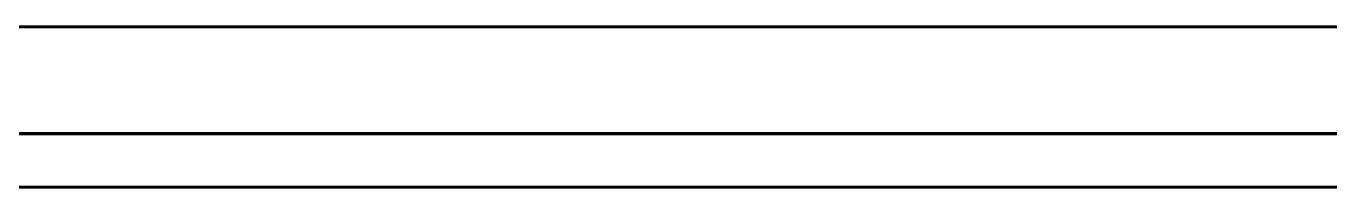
# Model space of a CAD drawing. Header units: centimetres. Extents: x -0.1 to 5.8, y 0 to 5.4.
# Drawn here: x 1.389 to 3.83, y 5.097 to 5.4 of the extents above; entities that cross this region are included whole.
import ezdxf

# ---------------------------------------------------------------- set-up
doc = ezdxf.new("R2010")
doc.units = ezdxf.units.CM
doc.header["$MEASUREMENT"] = 0
for name, color, linetype in [('BoitierTS v2_Sketch10', 7, 'Continuous'), ('BoitierTS v2_Sketch22', 7, 'Continuous'), ('BoitierTS v2_Sketch24', 7, 'Continuous'), ('BoitierTS v2_Sketch26', 7, 'Continuous'), ('BoitierTS v2_Sketch27', 7, 'Continuous'), ('BoitierTS v2_Sketch28', 7, 'Continuous'), ('BoitierTS v2_Sketch29', 7, 'Continuous'), ('BoitierTS v2_Sketch3', 7, 'Continuous'), ('BoitierTS v2_Sketch31', 7, 'Continuous'), ('BoitierTS v2_Sketch38', 7, 'Continuous'), ('BoitierTS v2_Sketch39', 7, 'Continuous'), ('BoitierTS v2_Sketch4', 7, 'Continuous'), ('BoitierTS v2_Sketch40', 7, 'Continuous'), ('BoitierTS v2_Sketch5', 7, 'Continuous'), ('BoitierTS v2_Sketch6', 7, 'Continuous'), ('BoitierTS v2_Sketch7', 7, 'Continuous'), ('BoitierTS v2_Sketch8', 7, 'Continuous'), ('BoitierTS v2_Sketch9', 7, 'Continuous')]:
    doc.layers.add(name, color=color, linetype=linetype)

msp = doc.modelspace()

# ---------------------------------------------------------------- linework, layer by layer
at = {"layer": 'BoitierTS v2_Sketch10'}
for p, q in [((4.1, 5.2, -0.2), (0.2, 5.2, -0.2)), ((0.2, 5.2, -12.6), (4.1, 5.2, -12.6)), ((0.35, 5.2, -1.4), (1.3915, 5.2, -1.4)), ((3.95, 5.2, -5.8), (0.35, 5.2, -5.8)), ((3.335, 5.2, -10.571), (0.965, 5.2, -10.571)), ((0.965, 5.2, -8.351), (3.335, 5.2, -8.351)), ((3.335, 5.2, -8.186), (0.965, 5.2, -8.186)), ((0.965, 5.2, -5.966), (3.335, 5.2, -5.966)), ((1.3915, 5.2, -1.4), (3.0915, 5.2, -1.4)), ((3.0915, 5.2, -1.4), (3.95, 5.2, -1.4)), ((3.335, 5.2, -5.966), (3.335, 5.2, -8.186)), ((3.335, 5.2, -8.351), (3.335, 5.2, -10.571))]:
    msp.add_line(p, q, dxfattribs=at)
at = {"layer": 'BoitierTS v2_Sketch10', "extrusion": (0, -1, 0)}
for centre, radius in [((3.7302, -11.6141, -5.2), 0.29), ((3.7402, -0.98, -5.2), 0.29), ((3.7302, -11.6141, -5.2), 0.16), ((3.7402, -0.98, -5.2), 0.16)]:
    msp.add_circle(centre, radius, dxfattribs=at)
at = {"layer": 'BoitierTS v2_Sketch22'}
for p, q in [((0.15, 5.4, -0.15), (4.15, 5.4, -0.15)), ((4.15, 5.4, -12.65), (0.15, 5.4, -12.65)), ((1.4318, 5.4, -10.6478), (1.378, 5.4, -10.6478)), ((1.4318, 5.4, -11.15), (1.4318, 5.4, -10.6478)), ((1.5061, 5.4, -11.7077), (1.5356, 5.4, -11.7322)), ((1.5061, 5.4, -11.7002), (1.5061, 5.4, -11.7077)), ((1.5749, 5.4, -10.7293), (1.5463, 5.4, -10.6929)), ((1.5749, 5.4, -11.0773), (1.5466, 5.4, -11.1142)), ((1.8168, 5.4, -10.8127), (1.8168, 5.4, -11.0042)), ((1.8249, 5.4, -12.0635), (1.8607, 5.4, -12.1057)), ((1.8806, 5.4, -10.7933), (1.8806, 5.4, -11.0181)), ((2.1295, 5.4, -10.6478), (1.9533, 5.4, -11.15)), ((1.9703, 5.4, -12.1499), (1.9703, 5.4, -11.65)), ((2.0497, 5.4, -12.1499), (1.9703, 5.4, -12.1499)), ((2.0192, 5.4, -11.15), (2.074, 5.4, -10.9939)), ((2.0307, 5.4, -11.65), (2.0307, 5.4, -12.0673)), ((2.0307, 5.4, -12.0673), (2.2624, 5.4, -11.65)), ((2.2842, 5.4, -11.7274), (2.0497, 5.4, -12.1499)), ((2.074, 5.4, -10.9939), (2.2605, 5.4, -10.9939)), ((2.0861, 5.4, -10.9472), (2.1659, 5.4, -10.7033)), ((2.244, 5.4, -10.9472), (2.0861, 5.4, -10.9472)), ((2.2084, 5.4, -10.6478), (2.1295, 5.4, -10.6478)), ((2.1659, 5.4, -10.7033), (2.244, 5.4, -10.9472)), ((2.369, 5.4, -11.15), (2.2084, 5.4, -10.6478)), ((2.2605, 5.4, -10.9939), (2.3048, 5.4, -11.15)), ((2.2842, 5.4, -12.1499), (2.2842, 5.4, -11.7274)), ((2.3292, 5.4, -12.1499), (2.2842, 5.4, -12.1499)), ((2.3292, 5.4, -11.65), (2.3292, 5.4, -12.1499)), ((2.5452, 5.4, -10.9296), (2.4313, 5.4, -11.15)), ((2.687, 5.4, -11.692), (2.4744, 5.4, -11.692)), ((2.4744, 5.4, -11.692), (2.4744, 5.4, -11.65)), ((2.7426, 5.4, -12.1499), (2.4768, 5.4, -12.1499)), ((2.4768, 5.4, -12.1499), (2.4768, 5.4, -12.1052)), ((2.4768, 5.4, -12.1052), (2.687, 5.4, -12.1052)), ((2.687, 5.4, -11.9155), (2.4889, 5.4, -11.9155)), ((2.4889, 5.4, -11.9155), (2.4889, 5.4, -11.8732)), ((2.4889, 5.4, -11.8732), (2.687, 5.4, -11.8732)), ((2.4915, 5.4, -11.15), (2.602, 5.4, -10.9361)), ((2.7665, 5.4, -10.645), (2.5916, 5.4, -10.645)), ((2.7164, 5.4, -10.6923), (2.5953, 5.4, -10.6923)), ((2.5953, 5.4, -10.8933), (2.7164, 5.4, -10.8933)), ((2.602, 5.4, -10.9361), (2.7164, 5.4, -10.9361)), ((2.687, 5.4, -12.1052), (2.687, 5.4, -11.9155)), ((2.687, 5.4, -11.8732), (2.687, 5.4, -11.692)), ((2.7164, 5.4, -10.8933), (2.7164, 5.4, -10.6923)), ((2.7164, 5.4, -10.9361), (2.7164, 5.4, -11.15)), ((2.7426, 5.4, -11.65), (2.7426, 5.4, -12.1499)), ((2.7665, 5.4, -11.15), (2.7665, 5.4, -10.645)), ((2.8761, 5.4, -10.645), (2.8761, 5.4, -10.693)), ((2.8761, 5.4, -10.693), (3.0241, 5.4, -10.693)), ((3.2311, 5.4, -10.645), (2.8761, 5.4, -10.645)), ((2.8861, 5.4, -11.7002), (2.8861, 5.4, -11.7077)), ((2.8861, 5.4, -11.7077), (2.9156, 5.4, -11.7322)), ((3.0241, 5.4, -10.693), (3.0241, 5.4, -11.15)), ((3.0793, 5.4, -10.693), (3.2311, 5.4, -10.693)), ((3.0793, 5.4, -11.15), (3.0793, 5.4, -10.693)), ((3.2049, 5.4, -12.0635), (3.2407, 5.4, -12.1057)), ((3.2311, 5.4, -10.693), (3.2311, 5.4, -10.645))]:
    msp.add_line(p, q, dxfattribs=at)
at = {"layer": 'BoitierTS v2_Sketch22', "extrusion": (0, -1, 0)}
msp.add_circle((2.15, -3.47, -5.4), 1.75, dxfattribs=at)
at = {"layer": 'BoitierTS v2_Sketch22', "extrusion": (0, 1, 0)}
for centre in [(-2.15, -9.051, 5.4), (-2.15, -6.666, 5.4)]:
    msp.add_circle(centre, 0.75, dxfattribs=at)
at = {"layer": 'BoitierTS v2_Sketch22'}
for points in [[(1.8607, 5.4, -12.1057), (1.8592, 5.4, -12.1067), (1.8561, 5.4, -12.1089), (1.8511, 5.4, -12.1122), (1.8438, 5.4, -12.1168), (1.8337, 5.4, -12.123), (1.8225, 5.4, -12.1294), (1.8103, 5.4, -12.1359), (1.7971, 5.4, -12.1424), (1.7829, 5.4, -12.1485), (1.7678, 5.4, -12.1539), (1.7519, 5.4, -12.1585), (1.7354, 5.4, -12.1619), (1.7184, 5.4, -12.1642), (1.7011, 5.4, -12.1655), (1.684, 5.4, -12.1659), (1.6671, 5.4, -12.1656), (1.6507, 5.4, -12.1647), (1.6349, 5.4, -12.1631), (1.6198, 5.4, -12.1607), (1.6053, 5.4, -12.1572), (1.5913, 5.4, -12.1523), (1.578, 5.4, -12.1458), (1.5654, 5.4, -12.1378), (1.5536, 5.4, -12.1284), (1.5428, 5.4, -12.118), (1.5334, 5.4, -12.1069), (1.5253, 5.4, -12.0954), (1.5186, 5.4, -12.0837), (1.5131, 5.4, -12.0715), (1.5086, 5.4, -12.0588), (1.5049, 5.4, -12.0453), (1.502, 5.4, -12.0307), (1.5002, 5.4, -12.0153), (1.5, 5.4, -11.9991), (1.502, 5.4, -11.9827), (1.5069, 5.4, -11.9664), (1.5148, 5.4, -11.9507), (1.5259, 5.4, -11.9359), (1.5397, 5.4, -11.9223), (1.5553, 5.4, -11.9101), (1.5719, 5.4, -11.8993), (1.5885, 5.4, -11.8899), (1.6042, 5.4, -11.882), (1.6183, 5.4, -11.8755), (1.6305, 5.4, -11.8704), (1.6387, 5.4, -11.8675), (1.6438, 5.4, -11.8659), (1.6468, 5.4, -11.8652), (1.6482, 5.4, -11.8648)], [(1.5061, 5.4, -11.7002), (1.5072, 5.4, -11.6987), (1.5094, 5.4, -11.6956), (1.5131, 5.4, -11.6912), (1.5189, 5.4, -11.6856), (1.5272, 5.4, -11.6792), (1.5366, 5.4, -11.6733), (1.547, 5.4, -11.6679), (1.5582, 5.4, -11.663), (1.5699, 5.4, -11.6585), (1.5817, 5.4, -11.6543), (1.5934, 5.4, -11.6504), (1.605, 5.4, -11.6468), (1.6166, 5.4, -11.6436), (1.6283, 5.4, -11.6407), (1.6405, 5.4, -11.6384), (1.6534, 5.4, -11.6367), (1.6671, 5.4, -11.6358), (1.6813, 5.4, -11.6358), (1.6957, 5.4, -11.6366), (1.7101, 5.4, -11.6385), (1.7238, 5.4, -11.6414), (1.7369, 5.4, -11.6453), (1.7491, 5.4, -11.6501), (1.7605, 5.4, -11.6559), (1.7713, 5.4, -11.6625), (1.7817, 5.4, -11.6699), (1.7917, 5.4, -11.678), (1.8012, 5.4, -11.6867), (1.8102, 5.4, -11.6961), (1.8185, 5.4, -11.7061), (1.8257, 5.4, -11.7168), (1.8318, 5.4, -11.728), (1.8366, 5.4, -11.7398), (1.8401, 5.4, -11.7521), (1.842, 5.4, -11.7647), (1.8425, 5.4, -11.7776), (1.8413, 5.4, -11.7907), (1.8384, 5.4, -11.8038), (1.8338, 5.4, -11.8167), (1.8272, 5.4, -11.8295), (1.8187, 5.4, -11.8418), (1.8081, 5.4, -11.8538), (1.7954, 5.4, -11.8652), (1.7806, 5.4, -11.876), (1.7637, 5.4, -11.8863), (1.7484, 5.4, -11.8941), (1.736, 5.4, -11.8997), (1.7273, 5.4, -11.9033), (1.7229, 5.4, -11.9051)], [(1.6482, 5.4, -11.8648), (1.6496, 5.4, -11.8643), (1.6526, 5.4, -11.8633), (1.6572, 5.4, -11.8616), (1.664, 5.4, -11.8592), (1.6733, 5.4, -11.856), (1.6833, 5.4, -11.8525), (1.6939, 5.4, -11.8488), (1.705, 5.4, -11.8448), (1.716, 5.4, -11.8404), (1.7267, 5.4, -11.8357), (1.7366, 5.4, -11.8305), (1.7453, 5.4, -11.825), (1.7527, 5.4, -11.8192), (1.7586, 5.4, -11.8132), (1.7634, 5.4, -11.8072), (1.7672, 5.4, -11.8015), (1.7704, 5.4, -11.796), (1.7731, 5.4, -11.7908), (1.7756, 5.4, -11.7854), (1.7778, 5.4, -11.7796), (1.7796, 5.4, -11.7729), (1.7807, 5.4, -11.7652), (1.7809, 5.4, -11.7566), (1.7799, 5.4, -11.7475), (1.7774, 5.4, -11.7383), (1.7733, 5.4, -11.7294), (1.7677, 5.4, -11.7213), (1.7609, 5.4, -11.7139), (1.7534, 5.4, -11.7073), (1.7457, 5.4, -11.7014), (1.7382, 5.4, -11.696), (1.7311, 5.4, -11.6909), (1.7241, 5.4, -11.6863), (1.717, 5.4, -11.6823), (1.7091, 5.4, -11.679), (1.7002, 5.4, -11.6766), (1.6902, 5.4, -11.675), (1.679, 5.4, -11.6745), (1.6671, 5.4, -11.6749), (1.6547, 5.4, -11.6761), (1.6424, 5.4, -11.6781), (1.6305, 5.4, -11.6807), (1.6191, 5.4, -11.684), (1.6083, 5.4, -11.6877), (1.5982, 5.4, -11.6919), (1.5885, 5.4, -11.6966), (1.5792, 5.4, -11.7016), (1.5702, 5.4, -11.707), (1.5613, 5.4, -11.7128), (1.5526, 5.4, -11.7189), (1.5458, 5.4, -11.724), (1.5407, 5.4, -11.728), (1.5373, 5.4, -11.7308), (1.5356, 5.4, -11.7322)], [(1.8806, 5.4, -10.7933), (1.8799, 5.4, -10.7915), (1.8785, 5.4, -10.7879), (1.8763, 5.4, -10.7821), (1.8733, 5.4, -10.7741), (1.8695, 5.4, -10.7632), (1.8654, 5.4, -10.7516), (1.861, 5.4, -10.7394), (1.8559, 5.4, -10.7269), (1.8498, 5.4, -10.7143), (1.8424, 5.4, -10.702), (1.8334, 5.4, -10.6903), (1.8227, 5.4, -10.6795), (1.8104, 5.4, -10.67), (1.7968, 5.4, -10.6618), (1.7824, 5.4, -10.6551), (1.7677, 5.4, -10.6498), (1.7532, 5.4, -10.6458), (1.7392, 5.4, -10.643), (1.7257, 5.4, -10.641), (1.7127, 5.4, -10.6395), (1.7, 5.4, -10.6384), (1.6875, 5.4, -10.6375), (1.675, 5.4, -10.6368), (1.6623, 5.4, -10.6365), (1.6493, 5.4, -10.6372), (1.636, 5.4, -10.6391), (1.6223, 5.4, -10.6427), (1.6081, 5.4, -10.6482), (1.5934, 5.4, -10.6559), (1.5782, 5.4, -10.6658), (1.5657, 5.4, -10.6755), (1.5561, 5.4, -10.6838), (1.5496, 5.4, -10.6898), (1.5463, 5.4, -10.6929)], [(1.8806, 5.4, -11.0181), (1.8806, 5.4, -11.02), (1.8806, 5.4, -11.0239), (1.88, 5.4, -11.0298), (1.8785, 5.4, -11.0377), (1.8751, 5.4, -11.0477), (1.8704, 5.4, -11.0579), (1.8644, 5.4, -11.0681), (1.8572, 5.4, -11.0783), (1.8492, 5.4, -11.0884), (1.8404, 5.4, -11.0984), (1.831, 5.4, -11.1081), (1.8211, 5.4, -11.1173), (1.8105, 5.4, -11.126), (1.799, 5.4, -11.134), (1.7862, 5.4, -11.1412), (1.7719, 5.4, -11.1474), (1.7559, 5.4, -11.1525), (1.7384, 5.4, -11.1565), (1.7199, 5.4, -11.1593), (1.7007, 5.4, -11.1608), (1.6815, 5.4, -11.1609), (1.6629, 5.4, -11.1599), (1.6455, 5.4, -11.1576), (1.6295, 5.4, -11.1544), (1.6149, 5.4, -11.1502), (1.6018, 5.4, -11.1455), (1.59, 5.4, -11.1404), (1.5794, 5.4, -11.1351), (1.5697, 5.4, -11.1298), (1.5611, 5.4, -11.1245), (1.5548, 5.4, -11.1203), (1.5505, 5.4, -11.1173), (1.5479, 5.4, -11.1152), (1.5466, 5.4, -11.1142)], [(1.7229, 5.4, -11.9051), (1.7208, 5.4, -11.9058), (1.7165, 5.4, -11.9074), (1.7098, 5.4, -11.9096), (1.7006, 5.4, -11.9127), (1.6885, 5.4, -11.9165), (1.6759, 5.4, -11.9203), (1.6628, 5.4, -11.9242), (1.6495, 5.4, -11.9282), (1.6364, 5.4, -11.9327), (1.6237, 5.4, -11.9376), (1.6119, 5.4, -11.9434), (1.6013, 5.4, -11.95), (1.5921, 5.4, -11.9577), (1.5843, 5.4, -11.9665), (1.5777, 5.4, -11.9764), (1.5722, 5.4, -11.9871), (1.5676, 5.4, -11.9985), (1.5637, 5.4, -12.0104), (1.5609, 5.4, -12.0225), (1.5596, 5.4, -12.0347), (1.5605, 5.4, -12.0468), (1.564, 5.4, -12.0584), (1.5704, 5.4, -12.0694), (1.5795, 5.4, -12.0795), (1.5906, 5.4, -12.0885), (1.6026, 5.4, -12.0962), (1.6145, 5.4, -12.1024), (1.6254, 5.4, -12.1071), (1.6348, 5.4, -12.1104), (1.6431, 5.4, -12.1128), (1.6506, 5.4, -12.1146), (1.6584, 5.4, -12.1163), (1.6672, 5.4, -12.1181), (1.6775, 5.4, -12.1197), (1.6897, 5.4, -12.1208), (1.7037, 5.4, -12.1207), (1.7192, 5.4, -12.1189), (1.7358, 5.4, -12.1149), (1.7529, 5.4, -12.1088), (1.7699, 5.4, -12.101), (1.7859, 5.4, -12.0921), (1.8001, 5.4, -12.0831), (1.8119, 5.4, -12.0749), (1.8207, 5.4, -12.0683), (1.8261, 5.4, -12.0639), (1.8274, 5.4, -12.0625), (1.8268, 5.4, -12.0625), (1.8256, 5.4, -12.0631), (1.8249, 5.4, -12.0635)], [(1.8168, 5.4, -10.8127), (1.817, 5.4, -10.8111), (1.8174, 5.4, -10.8079), (1.8176, 5.4, -10.803), (1.8173, 5.4, -10.796), (1.8159, 5.4, -10.7867), (1.8134, 5.4, -10.777), (1.8099, 5.4, -10.7669), (1.8056, 5.4, -10.7566), (1.8006, 5.4, -10.7465), (1.7952, 5.4, -10.7369), (1.7894, 5.4, -10.7281), (1.7835, 5.4, -10.7202), (1.7773, 5.4, -10.7133), (1.7708, 5.4, -10.7073), (1.7637, 5.4, -10.702), (1.7558, 5.4, -10.6972), (1.747, 5.4, -10.6927), (1.7371, 5.4, -10.6886), (1.7263, 5.4, -10.6851), (1.7145, 5.4, -10.6823), (1.702, 5.4, -10.6806), (1.6889, 5.4, -10.6802), (1.6755, 5.4, -10.681), (1.662, 5.4, -10.6832), (1.6487, 5.4, -10.6865), (1.6358, 5.4, -10.6907), (1.6235, 5.4, -10.6958), (1.612, 5.4, -10.7015), (1.6013, 5.4, -10.7078), (1.5915, 5.4, -10.7145), (1.5844, 5.4, -10.7202), (1.5795, 5.4, -10.7247), (1.5764, 5.4, -10.7278), (1.5749, 5.4, -10.7293)], [(1.8168, 5.4, -11.0042), (1.8169, 5.4, -11.006), (1.817, 5.4, -11.0097), (1.8169, 5.4, -11.015), (1.8164, 5.4, -11.0219), (1.815, 5.4, -11.0303), (1.8129, 5.4, -11.0382), (1.8099, 5.4, -11.0459), (1.8062, 5.4, -11.0534), (1.8015, 5.4, -11.0606), (1.796, 5.4, -11.0678), (1.7895, 5.4, -11.075), (1.7821, 5.4, -11.0821), (1.7738, 5.4, -11.0891), (1.7647, 5.4, -11.0957), (1.7548, 5.4, -11.1018), (1.7443, 5.4, -11.1072), (1.7333, 5.4, -11.1116), (1.7219, 5.4, -11.115), (1.7102, 5.4, -11.1172), (1.6983, 5.4, -11.1182), (1.6863, 5.4, -11.1182), (1.6742, 5.4, -11.1171), (1.6622, 5.4, -11.1151), (1.6504, 5.4, -11.1123), (1.6388, 5.4, -11.1089), (1.6278, 5.4, -11.105), (1.6172, 5.4, -11.1008), (1.6073, 5.4, -11.0963), (1.5981, 5.4, -11.0917), (1.5896, 5.4, -11.087), (1.5834, 5.4, -11.0832), (1.579, 5.4, -11.0803), (1.5763, 5.4, -11.0783), (1.5749, 5.4, -11.0773)], [(2.4603, 5.4, -10.7278), (2.4598, 5.4, -10.7281), (2.4588, 5.4, -10.7288), (2.4574, 5.4, -10.7304), (2.4557, 5.4, -10.7339), (2.454, 5.4, -10.7403), (2.4526, 5.4, -10.7487), (2.4516, 5.4, -10.7589), (2.451, 5.4, -10.7706), (2.4507, 5.4, -10.7833), (2.4508, 5.4, -10.7964), (2.4513, 5.4, -10.8095), (2.4524, 5.4, -10.8221), (2.454, 5.4, -10.8339), (2.4564, 5.4, -10.8449), (2.4596, 5.4, -10.855), (2.4639, 5.4, -10.8645), (2.4692, 5.4, -10.8733), (2.4755, 5.4, -10.8817), (2.4827, 5.4, -10.8897), (2.4905, 5.4, -10.8971), (2.4988, 5.4, -10.9041), (2.5071, 5.4, -10.9103), (2.5154, 5.4, -10.9159), (2.5235, 5.4, -10.9206), (2.5311, 5.4, -10.9245), (2.537, 5.4, -10.9269), (2.5412, 5.4, -10.9284), (2.5439, 5.4, -10.9292), (2.5452, 5.4, -10.9296)], [(2.5916, 5.4, -10.645), (2.5901, 5.4, -10.6452), (2.5869, 5.4, -10.6456), (2.5822, 5.4, -10.6463), (2.576, 5.4, -10.6473), (2.5682, 5.4, -10.6489), (2.5604, 5.4, -10.6508), (2.5526, 5.4, -10.653), (2.5447, 5.4, -10.6556), (2.5367, 5.4, -10.6589), (2.5284, 5.4, -10.6629), (2.52, 5.4, -10.6678), (2.5112, 5.4, -10.6737), (2.5023, 5.4, -10.6805), (2.4935, 5.4, -10.688), (2.485, 5.4, -10.6957), (2.4772, 5.4, -10.7034), (2.4704, 5.4, -10.7105), (2.465, 5.4, -10.7167), (2.4612, 5.4, -10.7217), (2.4591, 5.4, -10.7253), (2.4587, 5.4, -10.727), (2.4592, 5.4, -10.7277), (2.4599, 5.4, -10.7278), (2.4603, 5.4, -10.7278)], [(2.5953, 5.4, -10.6923), (2.5943, 5.4, -10.6926), (2.5924, 5.4, -10.6933), (2.5892, 5.4, -10.6943), (2.5847, 5.4, -10.6959), (2.5783, 5.4, -10.6981), (2.5714, 5.4, -10.7006), (2.564, 5.4, -10.7034), (2.5563, 5.4, -10.7066), (2.5487, 5.4, -10.7103), (2.5415, 5.4, -10.7146), (2.5349, 5.4, -10.7197), (2.529, 5.4, -10.7257), (2.5241, 5.4, -10.7327), (2.5198, 5.4, -10.7411), (2.5163, 5.4, -10.7507), (2.5134, 5.4, -10.7617), (2.5111, 5.4, -10.7738), (2.5096, 5.4, -10.7868), (2.509, 5.4, -10.8003), (2.5096, 5.4, -10.8137), (2.5116, 5.4, -10.8265), (2.5151, 5.4, -10.8384), (2.5203, 5.4, -10.8491), (2.5268, 5.4, -10.8584), (2.5344, 5.4, -10.8663), (2.5429, 5.4, -10.873), (2.5517, 5.4, -10.8786), (2.5608, 5.4, -10.8832), (2.5697, 5.4, -10.887), (2.5785, 5.4, -10.8899), (2.5853, 5.4, -10.8916), (2.5903, 5.4, -10.8926), (2.5936, 5.4, -10.8931), (2.5953, 5.4, -10.8933)], [(3.2407, 5.4, -12.1057), (3.2392, 5.4, -12.1067), (3.2361, 5.4, -12.1089), (3.2311, 5.4, -12.1122), (3.2238, 5.4, -12.1168), (3.2137, 5.4, -12.123), (3.2025, 5.4, -12.1294), (3.1903, 5.4, -12.1359), (3.1771, 5.4, -12.1424), (3.1629, 5.4, -12.1485), (3.1478, 5.4, -12.1539), (3.1319, 5.4, -12.1585), (3.1154, 5.4, -12.1619), (3.0984, 5.4, -12.1642), (3.0811, 5.4, -12.1655), (3.064, 5.4, -12.1659), (3.0471, 5.4, -12.1656), (3.0307, 5.4, -12.1647), (3.0149, 5.4, -12.1631), (2.9998, 5.4, -12.1607), (2.9853, 5.4, -12.1572), (2.9713, 5.4, -12.1523), (2.958, 5.4, -12.1458), (2.9454, 5.4, -12.1378), (2.9336, 5.4, -12.1284), (2.9228, 5.4, -12.118), (2.9134, 5.4, -12.1069), (2.9053, 5.4, -12.0954), (2.8986, 5.4, -12.0837), (2.8931, 5.4, -12.0715), (2.8886, 5.4, -12.0588), (2.8849, 5.4, -12.0453), (2.882, 5.4, -12.0307), (2.8802, 5.4, -12.0153), (2.88, 5.4, -11.9991), (2.882, 5.4, -11.9827), (2.8869, 5.4, -11.9664), (2.8948, 5.4, -11.9507), (2.9059, 5.4, -11.9359), (2.9197, 5.4, -11.9223), (2.9353, 5.4, -11.9101), (2.9519, 5.4, -11.8993), (2.9685, 5.4, -11.8899), (2.9842, 5.4, -11.882), (2.9983, 5.4, -11.8755), (3.0105, 5.4, -11.8704), (3.0187, 5.4, -11.8675), (3.0238, 5.4, -11.8659), (3.0268, 5.4, -11.8652), (3.0282, 5.4, -11.8648)], [(2.8861, 5.4, -11.7002), (2.8872, 5.4, -11.6987), (2.8894, 5.4, -11.6956), (2.8931, 5.4, -11.6912), (2.8989, 5.4, -11.6856), (2.9072, 5.4, -11.6792), (2.9166, 5.4, -11.6733), (2.927, 5.4, -11.6679), (2.9382, 5.4, -11.663), (2.9499, 5.4, -11.6585), (2.9617, 5.4, -11.6543), (2.9734, 5.4, -11.6504), (2.985, 5.4, -11.6468), (2.9966, 5.4, -11.6436), (3.0083, 5.4, -11.6407), (3.0205, 5.4, -11.6384), (3.0334, 5.4, -11.6367), (3.0471, 5.4, -11.6358), (3.0613, 5.4, -11.6358), (3.0757, 5.4, -11.6366), (3.0901, 5.4, -11.6385), (3.1038, 5.4, -11.6414), (3.1169, 5.4, -11.6453), (3.1291, 5.4, -11.6501), (3.1405, 5.4, -11.6559), (3.1513, 5.4, -11.6625), (3.1617, 5.4, -11.6699), (3.1717, 5.4, -11.678), (3.1812, 5.4, -11.6867), (3.1902, 5.4, -11.6961), (3.1985, 5.4, -11.7061), (3.2057, 5.4, -11.7168), (3.2118, 5.4, -11.728), (3.2166, 5.4, -11.7398), (3.2201, 5.4, -11.7521), (3.222, 5.4, -11.7647), (3.2225, 5.4, -11.7776), (3.2213, 5.4, -11.7907), (3.2184, 5.4, -11.8038), (3.2138, 5.4, -11.8167), (3.2072, 5.4, -11.8295), (3.1987, 5.4, -11.8418), (3.1881, 5.4, -11.8538), (3.1754, 5.4, -11.8652), (3.1606, 5.4, -11.876), (3.1437, 5.4, -11.8863), (3.1284, 5.4, -11.8941), (3.116, 5.4, -11.8997), (3.1073, 5.4, -11.9033), (3.1029, 5.4, -11.9051)], [(3.0282, 5.4, -11.8648), (3.0296, 5.4, -11.8643), (3.0326, 5.4, -11.8633), (3.0372, 5.4, -11.8616), (3.044, 5.4, -11.8592), (3.0533, 5.4, -11.856), (3.0633, 5.4, -11.8525), (3.0739, 5.4, -11.8488), (3.085, 5.4, -11.8448), (3.096, 5.4, -11.8404), (3.1067, 5.4, -11.8357), (3.1166, 5.4, -11.8305), (3.1253, 5.4, -11.825), (3.1327, 5.4, -11.8192), (3.1386, 5.4, -11.8132), (3.1434, 5.4, -11.8072), (3.1472, 5.4, -11.8015), (3.1504, 5.4, -11.796), (3.1531, 5.4, -11.7908), (3.1556, 5.4, -11.7854), (3.1578, 5.4, -11.7796), (3.1596, 5.4, -11.7729), (3.1607, 5.4, -11.7652), (3.1609, 5.4, -11.7566), (3.1599, 5.4, -11.7475), (3.1574, 5.4, -11.7383), (3.1533, 5.4, -11.7294), (3.1477, 5.4, -11.7213), (3.1409, 5.4, -11.7139), (3.1334, 5.4, -11.7073), (3.1257, 5.4, -11.7014), (3.1182, 5.4, -11.696), (3.1111, 5.4, -11.6909), (3.1041, 5.4, -11.6863), (3.097, 5.4, -11.6823), (3.0891, 5.4, -11.679), (3.0802, 5.4, -11.6766), (3.0702, 5.4, -11.675), (3.059, 5.4, -11.6745), (3.0471, 5.4, -11.6749), (3.0347, 5.4, -11.6761), (3.0224, 5.4, -11.6781), (3.0105, 5.4, -11.6807), (2.9991, 5.4, -11.684), (2.9883, 5.4, -11.6877), (2.9782, 5.4, -11.6919), (2.9685, 5.4, -11.6966), (2.9592, 5.4, -11.7016), (2.9502, 5.4, -11.707), (2.9413, 5.4, -11.7128), (2.9326, 5.4, -11.7189), (2.9258, 5.4, -11.724), (2.9207, 5.4, -11.728), (2.9173, 5.4, -11.7308), (2.9156, 5.4, -11.7322)], [(3.1029, 5.4, -11.9051), (3.1008, 5.4, -11.9058), (3.0965, 5.4, -11.9074), (3.0898, 5.4, -11.9096), (3.0806, 5.4, -11.9127), (3.0685, 5.4, -11.9165), (3.0559, 5.4, -11.9203), (3.0428, 5.4, -11.9242), (3.0295, 5.4, -11.9282), (3.0164, 5.4, -11.9327), (3.0037, 5.4, -11.9376), (2.9919, 5.4, -11.9434), (2.9813, 5.4, -11.95), (2.9721, 5.4, -11.9577), (2.9643, 5.4, -11.9665), (2.9577, 5.4, -11.9764), (2.9522, 5.4, -11.9871), (2.9476, 5.4, -11.9985), (2.9437, 5.4, -12.0104), (2.9409, 5.4, -12.0225), (2.9396, 5.4, -12.0347), (2.9405, 5.4, -12.0468), (2.944, 5.4, -12.0584), (2.9504, 5.4, -12.0694), (2.9595, 5.4, -12.0795), (2.9706, 5.4, -12.0885), (2.9826, 5.4, -12.0962), (2.9945, 5.4, -12.1024), (3.0054, 5.4, -12.1071), (3.0148, 5.4, -12.1104), (3.0231, 5.4, -12.1128), (3.0306, 5.4, -12.1146), (3.0384, 5.4, -12.1163), (3.0472, 5.4, -12.1181), (3.0575, 5.4, -12.1197), (3.0697, 5.4, -12.1208), (3.0837, 5.4, -12.1207), (3.0992, 5.4, -12.1189), (3.1158, 5.4, -12.1149), (3.1329, 5.4, -12.1088), (3.1499, 5.4, -12.101), (3.1659, 5.4, -12.0921), (3.1801, 5.4, -12.0831), (3.1919, 5.4, -12.0749), (3.2007, 5.4, -12.0683), (3.2061, 5.4, -12.0639), (3.2074, 5.4, -12.0625), (3.2068, 5.4, -12.0625), (3.2056, 5.4, -12.0631), (3.2049, 5.4, -12.0635)]]:
    msp.add_open_spline(points, degree=5, dxfattribs=at)
at = {"layer": 'BoitierTS v2_Sketch24'}
for p, q in [((4.0953, 5.1972, -0.2152), (0.1953, 5.1972, -0.2152)), ((0.1953, 5.1972, -12.6152), (4.0953, 5.1972, -12.6152)), ((3.9453, 5.1972, -5.8152), (0.3453, 5.1972, -5.8152)), ((3.5303, 5.1972, -5.8162), (0.7603, 5.1972, -5.8162)), ((0.7603, 5.1972, -11.1062), (3.5303, 5.1972, -11.1062)), ((0.7953, 5.1972, -5.8162), (3.4953, 5.1972, -5.8162)), ((3.3303, 5.1972, -6.0162), (0.9603, 5.1972, -6.0162)), ((0.9603, 5.1972, -10.9062), (3.3303, 5.1972, -10.9062)), ((3.3303, 5.1972, -8.5362), (0.9603, 5.1972, -8.5362)), ((3.3303, 5.1972, -8.3862), (0.9603, 5.1972, -8.3862)), ((1.3868, 5.1972, -1.4152), (3.0868, 5.1972, -1.4152)), ((2.5203, 5.1972, -10.7062), (1.7703, 5.1972, -10.7062)), ((1.7703, 5.1972, -10.4062), (2.5203, 5.1972, -10.4062)), ((1.7703, 5.1972, -8.1862), (1.7703, 5.1972, -7.8862)), ((2.5203, 5.1972, -8.1862), (1.7703, 5.1972, -8.1862)), ((1.7703, 5.1972, -10.7062), (1.7703, 5.1972, -10.4062)), ((1.7703, 5.1972, -7.8862), (2.5203, 5.1972, -7.8862)), ((2.5203, 5.1972, -7.8862), (2.5203, 5.1972, -8.1862)), ((2.5203, 5.1972, -10.4062), (2.5203, 5.1972, -10.7062)), ((3.0868, 5.1972, -1.4152), (3.9453, 5.1972, -1.4152)), ((3.3303, 5.1972, -10.9062), (3.3303, 5.1972, -6.0162)), ((3.4953, 5.1972, -5.8162), (3.4953, 5.1972, -10.7512)), ((3.5303, 5.1972, -11.1062), (3.5303, 5.1972, -5.8162))]:
    msp.add_line(p, q, dxfattribs=at)
at = {"layer": 'BoitierTS v2_Sketch24', "extrusion": (-1.38778e-17, -1, 0)}
msp.add_circle((3.7255, -11.6293, -5.1972), 0.29, dxfattribs=at)
at = {"layer": 'BoitierTS v2_Sketch24', "extrusion": (1.38778e-17, 1, 0)}
msp.add_circle((-3.7355, -0.9952, 5.1972), 0.29, dxfattribs=at)
at = {"layer": 'BoitierTS v2_Sketch26'}
msp.add_line((0.3453, 5.0972, -5.4652), (3.9453, 5.0972, -5.4652), dxfattribs=at)
at = {"layer": 'BoitierTS v2_Sketch26', "extrusion": (-1.38778e-17, -1, 0)}
msp.add_circle((2.1453, -3.4852, -5.0972), 1.85, dxfattribs=at)
msp.add_arc((2.1453, -3.4852, -5.0972), 1.8, 180, 0, dxfattribs=at)
at = {"layer": 'BoitierTS v2_Sketch27'}
for p, q in [((2.995, 5.1972, -2.0152), (1.295, 5.1972, -2.0152)), ((1.295, 5.1972, -1.4152), (2.995, 5.1972, -1.4152)), ((2.995, 5.1972, -1.4152), (2.995, 5.1972, -2.0152)), ((2.995, 5.1972, -1.4152), (3.1537, 5.1972, -1.4152)), ((2.995, 5.1972, -2.0855), (2.995, 5.1972, -1.4152)), ((3.1537, 5.1972, -2.0855), (2.995, 5.1972, -2.0855)), ((3.1537, 5.1972, -1.4152), (3.1537, 5.1972, -2.0855))]:
    msp.add_line(p, q, dxfattribs=at)
at = {"layer": 'BoitierTS v2_Sketch27', "extrusion": (-1.38778e-17, -1, 0)}
msp.add_circle((2.1453, -3.4852, -5.0972), 1.85, dxfattribs=at)
at = {"layer": 'BoitierTS v2_Sketch28'}
for p, q in [((4.0953, 5.1972, -0.2152), (0.1953, 5.1972, -0.2152)), ((0.1953, 5.1972, -12.6152), (4.0953, 5.1972, -12.6152)), ((3.9453, 5.1972, -5.8152), (0.3453, 5.1972, -5.8152)), ((3.5303, 5.1972, -11.1062), (0.7603, 5.1972, -11.1062)), ((0.7603, 5.1972, -5.8162), (3.5303, 5.1972, -5.8162)), ((1.295, 5.1972, -1.4152), (2.995, 5.1972, -1.4152)), ((2.995, 5.1972, -1.4152), (3.9453, 5.1972, -1.4152)), ((3.5303, 5.1972, -5.8162), (3.5303, 5.1972, -11.1062)), ((3.7255, 5.1972, -11.9193), (4.0953, 5.1972, -11.9193)), ((4.0953, 5.1972, -11.3393), (3.7255, 5.1972, -11.3393)), ((3.7355, 5.1972, -1.2852), (4.0953, 5.1972, -1.2852)), ((4.0953, 5.1972, -0.7052), (3.7355, 5.1972, -0.7052))]:
    msp.add_line(p, q, dxfattribs=at)
at = {"layer": 'BoitierTS v2_Sketch28', "extrusion": (-1.38778e-17, -1, 0)}
for centre in [(3.7255, -11.6293, -5.1972), (3.7355, -0.9952, -5.1972)]:
    msp.add_circle(centre, 0.29, dxfattribs=at)
at = {"layer": 'BoitierTS v2_Sketch28', "extrusion": (1.38778e-17, 1, 0)}
msp.add_circle((-3.7355, -0.9952, 5.1972), 0.29, dxfattribs=at)
at = {"layer": 'BoitierTS v2_Sketch29'}
for p, q in [((0.1453, 5.3972, -0.1652), (4.1453, 5.3972, -0.1652)), ((4.1453, 5.3972, -12.6652), (0.1453, 5.3972, -12.6652)), ((3.3244, 5.3972, -5.5937), (0.8778, 5.3972, -5.5937)), ((0.8778, 5.3972, -10.2908), (3.3244, 5.3972, -10.2908)), ((3.3244, 5.3972, -10.2908), (3.3244, 5.3972, -5.5937))]:
    msp.add_line(p, q, dxfattribs=at)
at = {"layer": 'BoitierTS v2_Sketch29', "extrusion": (-1.38778e-17, -1, 0)}
msp.add_circle((2.1453, -3.4852, -5.3972), 1.75, dxfattribs=at)
at = {"layer": 'BoitierTS v2_Sketch29', "extrusion": (1.38778e-17, 1, 0)}
for centre in [(-2.1453, -9.0662, 5.3972), (-2.1453, -6.6812, 5.3972)]:
    msp.add_circle(centre, 0.75, dxfattribs=at)
at = {"layer": 'BoitierTS v2_Sketch3'}
for p, q in [((0, 5.2), (4.3, 5.2)), ((4.3, 5.2, -12.8), (0, 5.2, -12.8))]:
    msp.add_line(p, q, dxfattribs=at)
msp.add_point((2.1742, 5.2, -6.4082), dxfattribs=at)
at = {"layer": 'BoitierTS v2_Sketch31'}
for p, q in [((0.1953, 5.3972, -12.6152), (4.0953, 5.3972, -12.6152)), ((4.0953, 5.3972, -0.2152), (0.1953, 5.3972, -0.2152)), ((3.9453, 5.3972, -5.8152), (0.3453, 5.3972, -5.8152)), ((0.7603, 5.3972, -11.1062), (3.5303, 5.3972, -11.1062)), ((3.5303, 5.3972, -5.8162), (0.7603, 5.3972, -5.8162)), ((0.7953, 5.3972, -5.8162), (3.4953, 5.3972, -5.8162)), ((3.3303, 5.3972, -8.5362), (0.9603, 5.3972, -8.5362)), ((3.3303, 5.3972, -6.0162), (0.9603, 5.3972, -6.0162)), ((0.9603, 5.3972, -10.9062), (3.3303, 5.3972, -10.9062)), ((3.3303, 5.3972, -8.3862), (0.9603, 5.3972, -8.3862)), ((1.3868, 5.3972, -1.4152), (3.0868, 5.3972, -1.4152)), ((1.7703, 5.3972, -10.4062), (2.5203, 5.3972, -10.4062)), ((2.5203, 5.3972, -8.1862), (1.7703, 5.3972, -8.1862)), ((2.5203, 5.3972, -10.7062), (1.7703, 5.3972, -10.7062)), ((1.7703, 5.3972, -10.7062), (1.7703, 5.3972, -10.4062)), ((1.7703, 5.3972, -7.8862), (2.5203, 5.3972, -7.8862)), ((1.7703, 5.3972, -8.1862), (1.7703, 5.3972, -7.8862)), ((2.5203, 5.3972, -7.8862), (2.5203, 5.3972, -8.1862)), ((2.5203, 5.3972, -10.4062), (2.5203, 5.3972, -10.7062)), ((3.0868, 5.3972, -1.4152), (3.9453, 5.3972, -1.4152)), ((3.3303, 5.3972, -10.9062), (3.3303, 5.3972, -6.0162)), ((3.4953, 5.3972, -5.8162), (3.4953, 5.3972, -10.7512)), ((3.5303, 5.3972, -11.1062), (3.5303, 5.3972, -5.8162))]:
    msp.add_line(p, q, dxfattribs=at)
at = {"layer": 'BoitierTS v2_Sketch31', "extrusion": (-1.38778e-17, -1, 0)}
for centre, radius in [((2.1453, -6.7662, -5.3972), 0.75), ((2.1465, -9.2862, -5.3972), 0.75), ((2.1453, -6.7662, -5.3972), 0.7), ((2.1465, -9.2862, -5.3972), 0.7), ((2.1453, -6.7662, -5.3972), 0.65), ((2.1465, -9.2862, -5.3972), 0.65), ((2.1453, -6.7662, -5.3972), 0.6), ((2.1465, -9.2862, -5.3972), 0.6), ((2.1453, -6.7662, -5.3972), 0.55), ((2.1465, -9.2862, -5.3972), 0.55), ((2.1453, -6.7662, -5.3972), 0.5), ((2.1465, -9.2862, -5.3972), 0.5), ((2.1453, -6.7662, -5.3972), 0.45), ((2.1465, -9.2862, -5.3972), 0.45), ((2.1453, -6.7662, -5.3972), 0.4), ((2.1465, -9.2862, -5.3972), 0.4), ((2.1453, -6.7662, -5.3972), 0.35), ((2.1465, -9.2862, -5.3972), 0.35), ((3.7255, -11.6293, -5.3972), 0.29)]:
    msp.add_circle(centre, radius, dxfattribs=at)
at = {"layer": 'BoitierTS v2_Sketch31', "extrusion": (1.38778e-17, 1, 0)}
msp.add_circle((-3.7355, -0.9952, 5.3972), 0.29, dxfattribs=at)
at = {"layer": 'BoitierTS v2_Sketch38'}
for p, q in [((0.1953, 5.1972, -12.6152), (4.0953, 5.1972, -12.6152)), ((4.0953, 5.1972, -0.2152), (0.1953, 5.1972, -0.2152)), ((0.1953, 5.1972, -1.2652), (4.0953, 5.1972, -1.2652)), ((4.0953, 5.1972, -5.9652), (0.1953, 5.1972, -5.9652)), ((3.9453, 5.1972, -5.8152), (0.3453, 5.1972, -5.8152)), ((3.9453, 5.1972, -5.8152), (0.3453, 5.1972, -5.8152)), ((0.3453, 5.1972, -1.4152), (3.9453, 5.1972, -1.4152)), ((3.5303, 5.1972, -11.1062), (0.7603, 5.1972, -11.1062)), ((0.7603, 5.1972, -5.8162), (3.5303, 5.1972, -5.8162)), ((0.9453, 5.1972, -1.4152), (3.3453, 5.1972, -1.4152)), ((0.9453, 5.1972, -5.8152), (3.3453, 5.1972, -5.8152)), ((1.295, 5.1972, -1.4152), (2.995, 5.1972, -1.4152)), ((2.995, 5.1972, -1.4152), (3.9453, 5.1972, -1.4152)), ((3.3453, 5.1972, -1.4152), (3.9453, 5.1972, -2.0152)), ((3.9453, 5.1972, -5.2152), (3.3453, 5.1972, -5.8152)), ((3.5303, 5.1972, -5.8162), (3.5303, 5.1972, -11.1062)), ((3.7255, 5.1972, -11.3393), (4.0953, 5.1972, -11.3393)), ((4.0953, 5.1972, -11.9193), (3.7255, 5.1972, -11.9193)), ((4.0953, 5.1972, -1.2852), (3.7355, 5.1972, -1.2852)), ((3.7355, 5.1972, -0.7052), (4.0953, 5.1972, -0.7052))]:
    msp.add_line(p, q, dxfattribs=at)
at = {"layer": 'BoitierTS v2_Sketch38', "extrusion": (-1.38778e-17, -1, 0)}
for centre, end in [((3.7355, -0.9952, -5.1972), 270.0001), ((3.7255, -11.6293, -5.1972), 270)]:
    msp.add_arc(centre, 0.29, 90, end, dxfattribs=at)
at = {"layer": 'BoitierTS v2_Sketch39'}
for p, q in [((0.3953, 5.1972, -12.4152), (3.8953, 5.1972, -12.4152)), ((3.5303, 5.1972, -11.1062), (0.7603, 5.1972, -11.1062)), ((3.5303, 5.1972, -5.9652), (3.5303, 5.1972, -11.1062)), ((3.8953, 5.1972, -5.9652), (3.5303, 5.1972, -5.9652)), ((3.7255, 5.1972, -11.1393), (3.8953, 5.1972, -11.1393)), ((3.8953, 5.1972, -12.1193), (3.7255, 5.1972, -12.1193))]:
    msp.add_line(p, q, dxfattribs=at)
at = {"layer": 'BoitierTS v2_Sketch39', "extrusion": (-1.38778e-17, -1, 0)}
for centre, start, end in [((0.9162, -11.6293, -5.1972), 270, 90), ((3.7255, -11.6293, -5.1972), 90, 270)]:
    msp.add_arc(centre, 0.49, start, end, dxfattribs=at)
at = {"layer": 'BoitierTS v2_Sketch4'}
for p, q in [((4.3, 5.2), (0, 5.2)), ((0, 5.2), (4.3, 5.2)), ((0, 5.2, -12.8), (4.3, 5.2, -12.8)), ((4.3, 5.2, -12.8), (0, 5.2, -12.8)), ((0.2, 5.2, -0.2), (4.1, 5.2, -0.2)), ((4.1, 5.2, -12.6), (0.2, 5.2, -12.6))]:
    msp.add_line(p, q, dxfattribs=at)
at = {"layer": 'BoitierTS v2_Sketch40'}
for p, q in [((4.1453, 5.3972, -12.6652), (0.1453, 5.3972, -12.6652)), ((0.1453, 5.3972, -0.1652), (4.1453, 5.3972, -0.1652)), ((2.1456, 5.3972, -6.0162), (0.3034, 5.3972, -6.0153)), ((2.2452, 5.3972, -6.6662), (0.3034, 5.3972, -6.6662)), ((2.1465, 5.3972, -9.2862), (0.327, 5.3972, -9.2862)), ((0.327, 5.3972, -10.0362), (2.1465, 5.3972, -10.0362)), ((2.1459, 5.3972, -8.0262), (0.3329, 5.3972, -8.0271)), ((2.1461, 5.3972, -8.5362), (0.3329, 5.3972, -8.5371)), ((2.1453, 5.3972, -6.7662), (2.1465, 5.3972, -9.2862)), ((2.1456, 5.3972, -7.5162), (2.1456, 5.3972, -6.0162)), ((2.1459, 5.3972, -8.0262), (4.0195, 5.3972, -8.0262)), ((2.1465, 5.3972, -9.2862), (2.1465, 5.3972, -10.0362)), ((3.1615, 5.3972, -6.6758), (3.0615, 5.3972, -6.6758)), ((3.1615, 5.3972, -9.3766), (3.0615, 5.3972, -9.3766)), ((3.3615, 5.3972, -6.1562), (3.0615, 5.3972, -6.6758)), ((3.3615, 5.3972, -9.8962), (3.0615, 5.3972, -9.3766)), ((3.2115, 5.3972, -6.6258), (3.1481, 5.3972, -6.6258)), ((3.3615, 5.3972, -6.2562), (3.1481, 5.3972, -6.6258)), ((3.2115, 5.3972, -9.4266), (3.1481, 5.3972, -9.4266)), ((3.3615, 5.3972, -9.7962), (3.1481, 5.3972, -9.4266)), ((3.1615, 5.3972, -6.6758), (3.1615, 5.3972, -7.3758)), ((3.1615, 5.3972, -8.6766), (3.5615, 5.3972, -8.6766)), ((3.1615, 5.3972, -7.3758), (3.5615, 5.3972, -7.3758)), ((3.1615, 5.3972, -9.3766), (3.1615, 5.3972, -8.6766)), ((3.2115, 5.3972, -9.4266), (3.2115, 5.3972, -8.7266)), ((3.2115, 5.3972, -8.7266), (3.5115, 5.3972, -8.7266)), ((3.2115, 5.3972, -6.6258), (3.2115, 5.3972, -7.3258)), ((3.2115, 5.3972, -7.3258), (3.5115, 5.3972, -7.3258)), ((3.3615, 5.3972, -6.3562), (3.2347, 5.3972, -6.5758)), ((3.2347, 5.3972, -9.4766), (3.2615, 5.3972, -9.4766)), ((3.2347, 5.3972, -6.5758), (3.2615, 5.3972, -6.5758)), ((3.3615, 5.3972, -9.6962), (3.2347, 5.3972, -9.4766)), ((3.2615, 5.3972, -8.7766), (3.2615, 5.3972, -9.4766)), ((3.4615, 5.3972, -8.7766), (3.2615, 5.3972, -8.7766)), ((3.2615, 5.3972, -7.2758), (3.2615, 5.3972, -6.5758)), ((3.4615, 5.3972, -7.2758), (3.2615, 5.3972, -7.2758)), ((3.4115, 5.3972, -7.2258), (3.3115, 5.3972, -7.2258)), ((3.4115, 5.3972, -8.8266), (3.3115, 5.3972, -8.8266)), ((3.3615, 5.3972, -9.5962), (3.3115, 5.3972, -9.5096)), ((3.3115, 5.3972, -8.8266), (3.3115, 5.3972, -9.5096)), ((3.3615, 5.3972, -6.4562), (3.3115, 5.3972, -6.5428)), ((3.3115, 5.3972, -7.2258), (3.3115, 5.3972, -6.5428)), ((3.3615, 5.3972, -9.6962), (3.4883, 5.3972, -9.4766)), ((3.3615, 5.3972, -9.5962), (3.4115, 5.3972, -9.5096)), ((3.6615, 5.3972, -9.3766), (3.3615, 5.3972, -9.8962)), ((3.5749, 5.3972, -9.4266), (3.3615, 5.3972, -9.7962)), ((3.3615, 5.3972, -6.3562), (3.4883, 5.3972, -6.5758)), ((3.3615, 5.3972, -6.4562), (3.4115, 5.3972, -6.5428)), ((3.6615, 5.3972, -6.6758), (3.3615, 5.3972, -6.1562)), ((3.5749, 5.3972, -6.6258), (3.3615, 5.3972, -6.2562)), ((3.4115, 5.3972, -6.5428), (3.4115, 5.3972, -7.2258)), ((3.4115, 5.3972, -9.5096), (3.4115, 5.3972, -8.8266)), ((3.4883, 5.3972, -6.5758), (3.4615, 5.3972, -6.5758)), ((3.4615, 5.3972, -9.4766), (3.4615, 5.3972, -8.7766)), ((3.4883, 5.3972, -9.4766), (3.4615, 5.3972, -9.4766)), ((3.4615, 5.3972, -6.5758), (3.4615, 5.3972, -7.2758)), ((3.5749, 5.3972, -6.6258), (3.5115, 5.3972, -6.6258)), ((3.5749, 5.3972, -9.4266), (3.5115, 5.3972, -9.4266)), ((3.5115, 5.3972, -8.7266), (3.5115, 5.3972, -9.4266)), ((3.5115, 5.3972, -7.3258), (3.5115, 5.3972, -6.6258)), ((3.6615, 5.3972, -9.3766), (3.5615, 5.3972, -9.3766)), ((3.6615, 5.3972, -6.6758), (3.5615, 5.3972, -6.6758)), ((3.5615, 5.3972, -7.3758), (3.5615, 5.3972, -6.6758)), ((3.5615, 5.3972, -8.6766), (3.5615, 5.3972, -9.3766))]:
    msp.add_line(p, q, dxfattribs=at)
at = {"layer": 'BoitierTS v2_Sketch40', "extrusion": (-1.38778e-17, -1, 0)}
msp.add_circle((2.1453, -3.4852, -5.3972), 1.75, dxfattribs=at)
at = {"layer": 'BoitierTS v2_Sketch40', "extrusion": (1.38778e-17, 1, 0)}
for centre in [(-2.1453, -6.7662, 5.3972), (-2.1465, -9.2862, 5.3972)]:
    msp.add_circle(centre, 0.75, dxfattribs=at)
at = {"layer": 'BoitierTS v2_Sketch5'}
for p, q in [((4.1, 5.2, -0.2), (0.2, 5.2, -0.2)), ((0.2, 5.2, -12.6), (4.1, 5.2, -12.6)), ((0.35, 5.2, -1.4), (3.95, 5.2, -1.4)), ((3.95, 5.2, -5.8), (0.35, 5.2, -5.8))]:
    msp.add_line(p, q, dxfattribs=at)
at = {"layer": 'BoitierTS v2_Sketch6'}
for p, q in [((3.95, 5.1, -1.4), (0.35, 5.1, -1.4)), ((0.35, 5.1, -1.4), (3.95, 5.1, -1.4)), ((0.35, 5.1, -5.8), (3.95, 5.1, -5.8)), ((0.35, 5.1, -5.45), (3.95, 5.1, -5.45)), ((0.35, 5.1, -5.8), (3.95, 5.1, -5.8)), ((1.3915, 5.1, -2.05), (1.3915, 5.1, -1.4)), ((3.0915, 5.1, -2.05), (1.3915, 5.1, -2.05)), ((1.3915, 5.1, -1.4), (3.0915, 5.1, -1.4)), ((3.0915, 5.1, -1.4), (3.0915, 5.1, -2.05))]:
    msp.add_line(p, q, dxfattribs=at)
at = {"layer": 'BoitierTS v2_Sketch6', "extrusion": (0, -1, 0)}
for radius in [1.8, 1.7]:
    msp.add_circle((2.15, -3.47, -5.1), radius, dxfattribs=at)
at = {"layer": 'BoitierTS v2_Sketch7'}
for p, q in [((4.1, 5.2, -0.2), (0.2, 5.2, -0.2)), ((0.2, 5.2, -12.6), (4.1, 5.2, -12.6)), ((0.35, 5.2, -1.4), (1.3915, 5.2, -1.4)), ((3.95, 5.2, -5.8), (0.35, 5.2, -5.8)), ((0.8, 5.2, -5.801), (3.5, 5.2, -5.801)), ((3.5, 5.2, -10.736), (0.8, 5.2, -10.736)), ((3.5, 5.2, -10.736), (0.8, 5.2, -10.736)), ((0.8, 5.2, -5.801), (3.5, 5.2, -5.801)), ((3.335, 5.2, -8.351), (0.965, 5.2, -8.351)), ((0.965, 5.2, -8.351), (3.335, 5.2, -8.351)), ((3.335, 5.2, -8.186), (0.965, 5.2, -8.186)), ((0.965, 5.2, -5.966), (3.335, 5.2, -5.966)), ((0.965, 5.2, -8.186), (3.335, 5.2, -8.186)), ((3.335, 5.2, -10.571), (0.965, 5.2, -10.571)), ((0.965, 5.2, -8.186), (3.335, 5.2, -8.186)), ((3.335, 5.2, -10.571), (0.965, 5.2, -10.571)), ((3.335, 5.2, -5.966), (0.965, 5.2, -5.966)), ((0.965, 5.2, -8.351), (3.335, 5.2, -8.351)), ((1.3915, 5.2, -1.4), (3.0915, 5.2, -1.4)), ((1.775, 5.2, -10.371), (2.525, 5.2, -10.371)), ((1.775, 5.2, -7.986), (1.775, 5.2, -7.686)), ((1.775, 5.2, -10.071), (1.775, 5.2, -10.371)), ((1.775, 5.2, -7.686), (2.525, 5.2, -7.686)), ((2.525, 5.2, -10.071), (1.775, 5.2, -10.071)), ((2.525, 5.2, -7.986), (1.775, 5.2, -7.986)), ((2.525, 5.2, -10.371), (2.525, 5.2, -10.071)), ((2.525, 5.2, -7.686), (2.525, 5.2, -7.986)), ((3.0915, 5.2, -1.4), (3.95, 5.2, -1.4)), ((3.335, 5.2, -8.351), (3.335, 5.2, -10.571)), ((3.335, 5.2, -8.186), (3.335, 5.2, -5.966)), ((3.335, 5.2, -5.966), (3.335, 5.2, -8.186)), ((3.335, 5.2, -8.351), (3.335, 5.2, -10.571)), ((3.5, 5.2, -5.801), (3.5, 5.2, -10.736)), ((3.5, 5.2, -5.801), (3.5, 5.2, -8.351))]:
    msp.add_line(p, q, dxfattribs=at)
at = {"layer": 'BoitierTS v2_Sketch8'}
for p, q in [((4.1, 5.1, -0.2), (0.2, 5.1, -0.2)), ((0.2, 5.1, -12.6), (4.1, 5.1, -12.6)), ((3.95, 5.1, -5.8), (0.35, 5.1, -5.8)), ((0.35, 5.1, -1.4), (1.3915, 5.1, -1.4)), ((3.5, 5.1, -10.736), (0.8, 5.1, -10.736)), ((0.8, 5.1, -5.801), (3.5, 5.1, -5.801)), ((3.5, 5.1, -10.736), (0.8, 5.1, -10.736)), ((0.8, 5.1, -5.801), (3.5, 5.1, -5.801)), ((0.965, 5.1, -8.186), (3.335, 5.1, -8.186)), ((3.335, 5.1, -8.351), (0.965, 5.1, -8.351)), ((0.965, 5.1, -8.351), (3.335, 5.1, -8.351)), ((3.335, 5.1, -10.571), (0.965, 5.1, -10.571)), ((3.335, 5.1, -8.186), (0.965, 5.1, -8.186)), ((3.335, 5.1, -10.571), (0.965, 5.1, -10.571)), ((3.335, 5.1, -5.966), (0.965, 5.1, -5.966)), ((0.965, 5.1, -8.186), (3.335, 5.1, -8.186)), ((0.965, 5.1, -5.966), (3.335, 5.1, -5.966)), ((0.965, 5.1, -8.351), (3.335, 5.1, -8.351)), ((1.3915, 5.1, -1.4), (3.0915, 5.1, -1.4)), ((1.775, 5.1, -7.686), (2.525, 5.1, -7.686)), ((2.525, 5.1, -10.071), (1.775, 5.1, -10.071)), ((1.775, 5.1, -10.071), (1.775, 5.1, -10.371)), ((1.775, 5.1, -10.371), (2.525, 5.1, -10.371)), ((2.525, 5.1, -7.986), (1.775, 5.1, -7.986)), ((1.775, 5.1, -7.986), (1.775, 5.1, -7.686)), ((2.525, 5.1, -7.686), (2.525, 5.1, -7.986)), ((2.525, 5.1, -10.371), (2.525, 5.1, -10.071)), ((3.0915, 5.1, -1.4), (3.95, 5.1, -1.4)), ((3.335, 5.1, -8.351), (3.335, 5.1, -10.571)), ((3.335, 5.1, -8.186), (3.335, 5.1, -5.966)), ((3.335, 5.1, -8.351), (3.335, 5.1, -10.571)), ((3.335, 5.1, -5.966), (3.335, 5.1, -8.186)), ((3.5, 5.1, -5.801), (3.5, 5.1, -8.351)), ((3.5, 5.1, -5.801), (3.5, 5.1, -10.736))]:
    msp.add_line(p, q, dxfattribs=at)
at = {"layer": 'BoitierTS v2_Sketch9'}
for p, q in [((0.2, 5.4, -12.6), (4.1, 5.4, -12.6)), ((4.1, 5.4, -0.2), (0.2, 5.4, -0.2)), ((0.35, 5.4, -1.4), (1.3915, 5.4, -1.4)), ((3.95, 5.4, -5.8), (0.35, 5.4, -5.8)), ((3.5, 5.4, -10.736), (0.8, 5.4, -10.736)), ((0.8, 5.4, -5.801), (3.5, 5.4, -5.801)), ((0.8, 5.4, -5.801), (3.5, 5.4, -5.801)), ((3.5, 5.4, -10.736), (0.8, 5.4, -10.736)), ((0.965, 5.4, -8.186), (3.335, 5.4, -8.186)), ((3.335, 5.4, -5.966), (0.965, 5.4, -5.966)), ((0.965, 5.4, -8.351), (3.335, 5.4, -8.351)), ((0.965, 5.4, -8.351), (3.335, 5.4, -8.351)), ((3.335, 5.4, -10.571), (0.965, 5.4, -10.571)), ((3.335, 5.4, -8.351), (0.965, 5.4, -8.351)), ((3.335, 5.4, -10.571), (0.965, 5.4, -10.571)), ((0.965, 5.4, -8.186), (3.335, 5.4, -8.186)), ((3.335, 5.4, -8.186), (0.965, 5.4, -8.186)), ((0.965, 5.4, -5.966), (3.335, 5.4, -5.966)), ((1.3915, 5.4, -1.4), (3.0915, 5.4, -1.4)), ((3.0915, 5.4, -1.4), (3.95, 5.4, -1.4)), ((3.335, 5.4, -8.186), (3.335, 5.4, -5.966)), ((3.335, 5.4, -8.351), (3.335, 5.4, -10.571)), ((3.335, 5.4, -8.351), (3.335, 5.4, -10.571)), ((3.335, 5.4, -5.966), (3.335, 5.4, -8.186)), ((3.5, 5.4, -5.801), (3.5, 5.4, -8.351)), ((3.5, 5.4, -5.801), (3.5, 5.4, -10.736))]:
    msp.add_line(p, q, dxfattribs=at)
at = {"layer": 'BoitierTS v2_Sketch9', "extrusion": (0, -1, 0)}
for centre, radius in [((2.15, -6.666, -5.4), 0.75), ((2.15, -9.051, -5.4), 0.75), ((2.15, -6.666, -5.4), 0.7), ((2.15, -9.051, -5.4), 0.7)]:
    msp.add_circle(centre, radius, dxfattribs=at)

doc.saveas('drawing.dxf')
